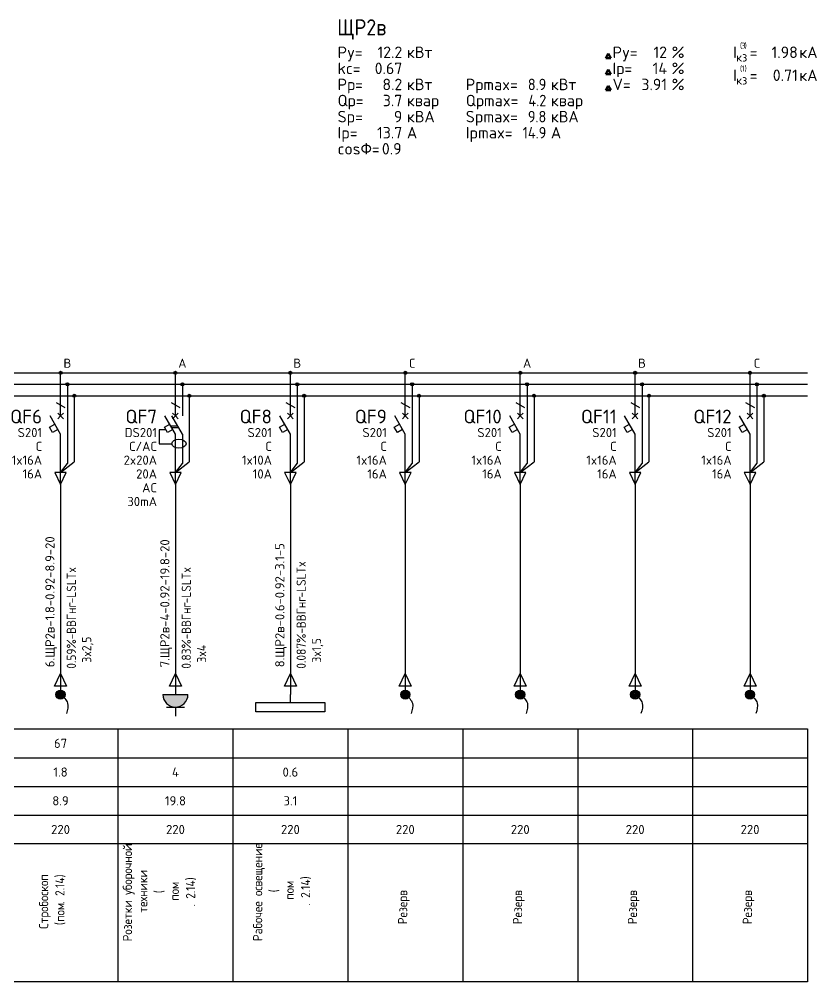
# Model space of a CAD drawing. Header units: millimetres. Extents: x -100 to 776, y -1250 to 875.
# Drawn here: x 178.5 to 352, y -1000 to -790.6 of the extents above; entities that cross this region are included whole.
import ezdxf
from ezdxf.enums import TextEntityAlignment as Align

# ---------------------------------------------------------------- set-up
doc = ezdxf.new("R2010")
doc.units = ezdxf.units.MM
for name, color, linetype in [('Автомат защитный', 7, 'Continuous'), ('Принципиальная схема КТП -для ОДНОЛИНЕЙКИ', 7, 'Continuous'), ('ПРОВОДНИКИ', 7, 'Continuous')]:
    doc.layers.add(name, color=color, linetype=linetype)
doc.layers.add('ЭС АВ', color=7, linetype='Continuous', lineweight=18)
doc.layers.add('ЭС рамка', color=7, linetype='Continuous', lineweight=18)
doc.styles.add('GOST A', font='isocpeur.ttf', dxfattribs={"width": 0.9})

# ---------------------------------------------------------------- blocks, each defined once
blk = doc.blocks.new('DBData')
at = {"lineweight": 50}
for p, q in [((56.09, 21), (56.65, 21.97)), ((56.09, 21), (57.21, 21)), ((57.21, 21), (56.65, 21.97)), ((56.09, 17.5), (56.65, 18.47)), ((56.09, 17.5), (57.21, 17.5)), ((57.21, 17.5), (56.65, 18.47)), ((56.09, 14), (56.65, 14.97)), ((57.21, 14), (56.65, 14.97)), ((56.09, 14), (57.21, 14))]:
    blk.add_line(p, q, dxfattribs=at)
at = {"style": 'GOST A'}
for s, height, p in [('Py=', 2.5, (-2.23, 21)), ('кВт', 2.5, (12.85, 21)), ('Py=', 2.5, (57.59, 21)), ('%%%', 2.5, (70.44, 21)), ('I', 2.5, (83.82, 21)), ('(', 1.25, (85.3, 23.08)), ('3', 1.25, (85.64, 23.08)), (')', 1.25, (86.31, 23.08)), ('кА', 2.5, (98.22, 21)), ('кз', 1.875, (84.49, 20.23)), ('=', 2.5, (87.41, 21)), ('kc=', 2.5, (-2.23, 17.5)), ('Iр=', 2.5, (57.59, 17.5)), ('%%%', 2.5, (70.44, 17.5)), ('(', 1.25, (85.3, 18.08)), ('1', 1.25, (85.64, 18.09)), (')', 1.25, (86.31, 18.08)), ('I', 2.5, (83.82, 16)), ('кз', 1.875, (84.49, 15.23)), ('=', 2.5, (87.41, 16)), ('кА', 2.5, (98.22, 16)), ('Pр=', 2.5, (-2.23, 14)), ('кВт', 2.5, (12.85, 14)), ('Pрmax=', 2.5, (25.66, 14)), ('кВт', 2.5, (44.17, 14)), ('V=', 2.5, (57.59, 14)), ('%%%', 2.5, (70.44, 14)), ('Qр=', 2.5, (-2.23, 10.5)), ('Qрmax=', 2.5, (25.66, 10.5)), ('квар', 2.5, (12.85, 10.5)), ('квар', 2.5, (44.17, 10.5)), ('Sp=', 2.5, (-2.23, 7)), ('кВА', 2.5, (12.85, 7)), ('Spmax=', 2.5, (25.66, 7)), ('кВА', 2.5, (44.17, 7)), ('Ip=', 2.5, (-2.23, 3.5)), ('А', 2.5, (12.85, 3.5)), ('Ipmax=', 2.5, (25.66, 3.5)), ('А', 2.5, (44.17, 3.5)), ('cosФ=', 2.5, (-2.23, 0))]:
    blk.add_text(s, height=height, dxfattribs=at).set_placement(p)
at = {"style": 'GOST A', "width": 0.9}
blk.add_attdef('DBNAME', (-2.32, 25.93), '', height=3.5, dxfattribs=at)
at = {"style": 'GOST A'}
for tag, p in [('INSTALLEDACTIVEPOWER', (11.85, 21)), ('DPY', (69.44, 21)), ('CURRENT3', (97.89, 21)), ('MAXFACTOR', (11.85, 17.5)), ('DIR', (69.44, 17.5)), ('CURRENT1', (97.89, 16)), ('RATEDACTIVEPOWER', (11.85, 14)), ('VOLTAGE', (69.44, 14)), ('RATEDREACTIVEPOWER', (11.85, 10.5)), ('RATEDFULLPOWER', (11.85, 7)), ('RATEDCURRENT', (11.85, 3.5))]:
    blk.add_attdef(tag, text='', height=2.5, dxfattribs=at).set_placement(p, align=Align.RIGHT)
at = {"lineweight": 0, "style": 'GOST A', "width": 0.9}
for tag, p in [('RATEDACTIVEPOWERMAX', (43.18, 14)), ('RATEDREACTIVEPOWERMAX', (43.18, 10.5)), ('RATEDFULLPOWERMAX', (43.18, 7)), ('RATEDCURRENTMAX', (43.18, 3.49))]:
    blk.add_attdef(tag, text='', height=2.5, dxfattribs=at).set_placement(p, align=Align.RIGHT)
at = {"style": 'GOST A'}
blk.add_attdef('POWERFACTOR', (7.4, 0), '', height=2.5, dxfattribs=at)
blk = doc.blocks.new('*U18')
h = blk.add_hatch(color=256)
h.dxf.hatch_style = 1
edge = h.paths.add_edge_path()
edge.add_ellipse((12.5, 132.5), major_axis=(0, 0.333), ratio=1, start_angle=0, end_angle=360)
h = blk.add_hatch(color=256)
h.dxf.hatch_style = 1
edge = h.paths.add_edge_path()
edge.add_ellipse((14, 130), major_axis=(0, 0.333), ratio=1, start_angle=0, end_angle=360)
h = blk.add_hatch(color=256)
h.dxf.hatch_style = 1
edge = h.paths.add_edge_path()
edge.add_ellipse((15.5, 127.5), major_axis=(0, 0.333), ratio=1, start_angle=0, end_angle=360)
at = {"lineweight": 30}
for p, q in [((14, 129.67), (14, 123.11)), ((15.5, 127.17), (15.5, 113.13)), ((14, 123.11), (14, 112.8)), ((0, 55), (25, 55)), ((0, 55), (0, 0)), ((25, 55), (25, 0)), ((0, 48.75), (25, 48.75)), ((0, 42.5), (25, 42.5)), ((0, 36.25), (25, 36.25))]:
    blk.add_line(p, q, dxfattribs=at)
at = {"layer": 'Автомат защитный', "lineweight": 30}
for p, q in [((12.5, 123.11), (12.5, 132.17)), ((11.54, 126.04), (13.46, 124.93)), ((12.5, 119.17), (10.22, 123.11)), ((10.1, 120.66), (11.26, 121.32)), ((10.77, 119.5), (10.1, 120.66)), ((11.92, 120.17), (10.77, 119.5)), ((12.5, 108.54), (12.5, 119.17))]:
    blk.add_line(p, q, dxfattribs=at)
blk.add_ellipse((12.5, 132.5), major_axis=(0, 0.333), ratio=1, start_param=-1.570796, end_param=4.712389, dxfattribs=at)
at = {"layer": 'Принципиальная схема КТП -для ОДНОЛИНЕЙКИ', "lineweight": 30}
for p, q in [((12.5, 108.54), (12.5, 99.73)), ((11.19, 64.32), (12.5, 67.06)), ((12.5, 67.06), (13.81, 64.32)), ((13.81, 64.32), (11.19, 64.32)), ((12.5, 64.32), (12.5, 62.5))]:
    blk.add_line(p, q, dxfattribs=at)
at = {"layer": 'ПРОВОДНИКИ', "lineweight": 30}
for p, q in [((12.5, 110.81), (15.5, 113.13)), ((12.5, 110.81), (14, 112.8)), ((13.75, 110.81), (11.25, 110.81)), ((11.25, 110.81), (12.5, 108.2)), ((12.5, 108.2), (13.75, 110.81)), ((11.19, 64.31), (12.5, 67.06)), ((12.5, 67.06), (13.81, 64.31)), ((13.81, 64.31), (11.19, 64.31))]:
    blk.add_line(p, q, dxfattribs=at)
at = {"layer": 'ПРОВОДНИКИ', "lineweight": 30, "ltscale": 100}
blk.add_line((12.5, 99.73), (12.5, 64.32), dxfattribs=at)
at = {"layer": 'ПРОВОДНИКИ', "color": 7, "linetype": 'Continuous', "lineweight": 30}
for centre in [(14, 130), (15.5, 127.5), (15.5, 127.5)]:
    blk.add_ellipse(centre, major_axis=(0, 0.333), ratio=1, start_param=-1.570796, end_param=4.712389, dxfattribs=at)
at = {"layer": 'ЭС АВ', "color": 7, "lineweight": 30}
for q in [(11.88, 123.74), (13.12, 123.74), (11.88, 122.49), (13.12, 122.49)]:
    blk.add_line((12.5, 123.11), q, dxfattribs=at)
at = {"layer": 'ЭС рамка', "color": 7, "linetype": 'Continuous', "lineweight": 30}
for p, q in [((0, 132.5), (12.17, 132.5)), ((12.83, 132.5), (25, 132.5))]:
    blk.add_line(p, q, dxfattribs=at)
at = {"layer": 'ЭС рамка', "color": 5, "linetype": 'Continuous', "lineweight": 30}
for p, q in [((0, 130), (13.67, 130)), ((14.33, 130), (25, 130))]:
    blk.add_line(p, q, dxfattribs=at)
at = {"layer": 'ЭС рамка', "color": 94, "linetype": 'Continuous', "lineweight": 30}
for p, q in [((0, 127.5), (15.17, 127.5)), ((15.83, 127.5), (25, 127.5))]:
    blk.add_line(p, q, dxfattribs=at)
at = {"layer": 'ЭС рамка', "lineweight": 30}
for p, q in [((25, 30), (0, 30)), ((25, 0), (0, 0))]:
    blk.add_line(p, q, dxfattribs=at)
at = {"style": 'GOST A'}
for tag, p in [('LABEL', (12.5, 51.88)), ('INSTALLEDPOWER', (12.5, 45.63)), ('CURRENT', (12.5, 39.37)), ('VOLTAGE', (12.5, 33.13))]:
    blk.add_attdef(tag, text='', height=2, dxfattribs=at).set_placement(p, align=Align.MIDDLE_CENTER)
blk.add_attdef('TEXT', text='', height=2, rotation=90, dxfattribs=at).set_placement((12.5, 15), align=Align.MIDDLE_CENTER)
at = {"layer": 'Автомат защитный', "style": 'GOST A'}
blk.add_attdef('PHASE', text='', height=2, dxfattribs=at).set_placement((14, 134.59), align=Align.MIDDLE_CENTER)
for tag, height, p in [('NUMBER', 3, (8.49, 122.99)), ('SWITCHTYPE', 2, (8.49, 119.5)), ('SWITCHRELEASE', 2, (8.49, 116.5)), ('SWITCHNOMINALCURRENT', 2, (8.49, 113.5)), ('SWITCHRELEASECURRENT', 2, (8.49, 110.5)), ('RCDTYPE', 2, (8.49, 107.5)), ('RCDSETPOINT', 2, (8.49, 104.5))]:
    blk.add_attdef(tag, text='', height=height, dxfattribs=at).set_placement(p, align=Align.MIDDLE_RIGHT)
blk.add_attdef('LINE_A', text='', height=2, rotation=90, dxfattribs=at).set_placement((10.19, 68.43), align=Align.MIDDLE_LEFT)
blk.add_attdef('LINE_B', text='', height=2, rotation=90, dxfattribs=at).set_placement((13.85, 68.43), align=Align.TOP_LEFT)
blk = doc.blocks.new('*U22')
at = {"linetype": 'ByBlock', "lineweight": 30}
h = blk.add_hatch(color=256, dxfattribs=at)
h.paths.add_polyline_path([(-0.4, 0.9, -0.414214), (0.92, 0.37), (0, -0.02)])
h.paths.add_polyline_path([(0.92, 0.37, -0.101228), (1, -0.02, -0.30039), (0.39, -0.94), (0, -0.02)])
h.paths.add_polyline_path([(-0.4, 0.9), (0.39, -0.94, -0.538), (-1, -0.02, -0.30039)])
blk.add_circle((0, -0.02), 1, dxfattribs=at)
blk.add_spline([(0, 0), (1.55, -1.88), (1.27, -4.16)], degree=3, dxfattribs=at)
blk = doc.blocks.new('*U23')
h = blk.add_hatch(color=256)
h.dxf.hatch_style = 1
edge = h.paths.add_edge_path()
edge.add_ellipse((12.5, 132.5), major_axis=(0, 0.333), ratio=1, start_angle=0, end_angle=360)
h = blk.add_hatch(color=256)
h.dxf.hatch_style = 1
edge = h.paths.add_edge_path()
edge.add_ellipse((14, 130), major_axis=(0, 0.333), ratio=1, start_angle=0, end_angle=360)
h = blk.add_hatch(color=256)
h.dxf.hatch_style = 1
edge = h.paths.add_edge_path()
edge.add_ellipse((15.5, 127.5), major_axis=(0, 0.333), ratio=1, start_angle=0, end_angle=360)
at = {"lineweight": 30}
for p, q in [((14, 129.67), (14, 123.11)), ((15.5, 127.17), (15.5, 113.13)), ((11.44, 121), (12.94, 121)), ((11.68, 120.58), (13.18, 120.58)), ((14, 119.17), (14, 112.8)), ((0, 55), (25, 55)), ((0, 55), (0, 0)), ((25, 55), (25, 0)), ((0, 48.75), (25, 48.75)), ((0, 42.5), (25, 42.5)), ((0, 36.25), (25, 36.25))]:
    blk.add_line(p, q, dxfattribs=at)
at = {"layer": 'Автомат защитный', "lineweight": 30}
for p, q in [((12.5, 123.11), (12.5, 132.17)), ((11.54, 126.04), (13.46, 124.93)), ((12.5, 119.17), (10.22, 123.11)), ((14, 119.17), (11.72, 123.11)), ((10.43, 120.08), (8.99, 120.08)), ((8.99, 120.08), (8.99, 117.08)), ((10.1, 120.66), (11.26, 121.32)), ((10.77, 119.5), (10.1, 120.66)), ((11.92, 120.17), (10.77, 119.5)), ((12.5, 108.54), (12.5, 119.17)), ((8.99, 117.08), (11.7, 117.08))]:
    blk.add_line(p, q, dxfattribs=at)
blk.add_ellipse((12.5, 132.5), major_axis=(0, 0.333), ratio=1, start_param=-1.570796, end_param=4.712389, dxfattribs=at)
at = {"layer": 'Автомат защитный', "lineweight": 30, "extrusion": (0, 0, -1)}
blk.add_ellipse((13.25, 117.08), major_axis=(1.55, 0), ratio=0.633538, start_param=-1.570796, end_param=4.712389, dxfattribs=at)
at = {"layer": 'Принципиальная схема КТП -для ОДНОЛИНЕЙКИ', "lineweight": 30}
for p, q in [((12.5, 108.54), (12.5, 99.73)), ((11.19, 64.32), (12.5, 67.06)), ((12.5, 67.06), (13.81, 64.32)), ((13.81, 64.32), (11.19, 64.32)), ((12.5, 64.32), (12.5, 62.5))]:
    blk.add_line(p, q, dxfattribs=at)
at = {"layer": 'ПРОВОДНИКИ', "lineweight": 30}
for p, q in [((12.5, 110.81), (15.5, 113.13)), ((12.5, 110.81), (14, 112.8)), ((13.75, 110.81), (11.25, 110.81)), ((11.25, 110.81), (12.5, 108.2)), ((12.5, 108.2), (13.75, 110.81)), ((11.19, 64.31), (12.5, 67.06)), ((12.5, 67.06), (13.81, 64.31)), ((13.81, 64.31), (11.19, 64.31))]:
    blk.add_line(p, q, dxfattribs=at)
at = {"layer": 'ПРОВОДНИКИ', "lineweight": 30, "ltscale": 100}
blk.add_line((12.5, 99.73), (12.5, 64.32), dxfattribs=at)
at = {"layer": 'ПРОВОДНИКИ', "color": 7, "linetype": 'Continuous', "lineweight": 30}
for centre in [(14, 130), (15.5, 127.5), (15.5, 127.5)]:
    blk.add_ellipse(centre, major_axis=(0, 0.333), ratio=1, start_param=-1.570796, end_param=4.712389, dxfattribs=at)
at = {"layer": 'ЭС АВ', "color": 7, "lineweight": 30}
for q in [(11.88, 123.74), (13.12, 123.74), (11.88, 122.49), (13.12, 122.49)]:
    blk.add_line((12.5, 123.11), q, dxfattribs=at)
at = {"layer": 'ЭС рамка', "color": 7, "linetype": 'Continuous', "lineweight": 30}
for p, q in [((0, 132.5), (12.17, 132.5)), ((12.83, 132.5), (25, 132.5))]:
    blk.add_line(p, q, dxfattribs=at)
at = {"layer": 'ЭС рамка', "color": 5, "linetype": 'Continuous', "lineweight": 30}
for p, q in [((0, 130), (13.67, 130)), ((14.33, 130), (25, 130))]:
    blk.add_line(p, q, dxfattribs=at)
at = {"layer": 'ЭС рамка', "color": 94, "linetype": 'Continuous', "lineweight": 30}
for p, q in [((0, 127.5), (15.17, 127.5)), ((15.83, 127.5), (25, 127.5))]:
    blk.add_line(p, q, dxfattribs=at)
at = {"layer": 'ЭС рамка', "lineweight": 30}
for p, q in [((25, 30), (0, 30)), ((25, 0), (0, 0))]:
    blk.add_line(p, q, dxfattribs=at)
at = {"style": 'GOST A'}
for tag, p in [('LABEL', (12.5, 51.88)), ('INSTALLEDPOWER', (12.5, 45.63)), ('CURRENT', (12.5, 39.37)), ('VOLTAGE', (12.5, 33.13))]:
    blk.add_attdef(tag, text='', height=2, dxfattribs=at).set_placement(p, align=Align.MIDDLE_CENTER)
blk.add_attdef('TEXT', text='', height=2, rotation=90, dxfattribs=at).set_placement((12.5, 15), align=Align.MIDDLE_CENTER)
at = {"layer": 'Автомат защитный', "style": 'GOST A'}
blk.add_attdef('PHASE', text='', height=2, dxfattribs=at).set_placement((14, 134.59), align=Align.MIDDLE_CENTER)
for tag, height, p in [('NUMBER', 3, (8.49, 122.99)), ('SWITCHTYPE', 2, (8.49, 119.5)), ('SWITCHRELEASE', 2, (8.49, 116.5)), ('SWITCHNOMINALCURRENT', 2, (8.49, 113.5)), ('SWITCHRELEASECURRENT', 2, (8.49, 110.5)), ('RCDTYPE', 2, (8.49, 107.5)), ('RCDSETPOINT', 2, (8.49, 104.5))]:
    blk.add_attdef(tag, text='', height=height, dxfattribs=at).set_placement(p, align=Align.MIDDLE_RIGHT)
blk.add_attdef('LINE_A', text='', height=2, rotation=90, dxfattribs=at).set_placement((10.19, 68.43), align=Align.MIDDLE_LEFT)
blk.add_attdef('LINE_B', text='', height=2, rotation=90, dxfattribs=at).set_placement((13.85, 68.43), align=Align.TOP_LEFT)
blk = doc.blocks.new('*U24')
at = {"linetype": 'ByBlock', "lineweight": 30, "ltscale": 0.01}
h = blk.add_hatch(color=256, dxfattribs=at)
h.dxf.hatch_style = 1
h.paths.add_polyline_path([(2.72, -0.02), (-2.73, -0.02, 1)])
at = {"linetype": 'ByBlock', "lineweight": 30}
blk.add_line((-2.73, -0.02), (2.72, -0.02), dxfattribs=at)
at = {"linetype": 'ByBlock', "lineweight": 30, "ltscale": 200}
for p, q in [((-1.98, -2.75), (0, -2.75)), ((0, -2.75), (0, -4.73)), ((0, -2.75), (1.98, -2.75))]:
    blk.add_line(p, q, dxfattribs=at)
blk.add_arc((0, -0.02), 2.72, 180, 0, dxfattribs=at)
blk = doc.blocks.new('*U21')
at = {"linetype": 'ByBlock', "lineweight": 30}
blk.add_line((0, -1.75), (0, 0), dxfattribs=at)
at = {"lineweight": 30}
blk.add_lwpolyline([(-7.5, -1.75), (7.5, -1.75), (7.5, -3.75), (-7.5, -3.75)], close=True, dxfattribs=at)

msp = doc.modelspace()

# ---------------------------------------------------------------- block references
at = {"lineweight": 0}
msp.add_blockref('DBData', (250, -820), dxfattribs=at).add_auto_attribs({'INSTALLEDACTIVEPOWER': '12.2', 'MAXFACTOR': '0.67', 'RATEDACTIVEPOWER': '8.2', 'RATEDREACTIVEPOWER': '3.7', 'RATEDFULLPOWER': '9', 'RATEDCURRENT': '13.7', 'POWERFACTOR': '0.9', 'CURRENT1': '0.71', 'CURRENT3': '1.98', 'DIR': '14', 'VOLTAGE': '3.91', 'DPY': '12', 'DBNAME': 'ЩР2в', 'RATEDREACTIVEPOWERMAX': '4.2', 'RATEDACTIVEPOWERMAX': '8.9', 'RATEDFULLPOWERMAX': '9.8', 'RATEDCURRENTMAX': '14.9'})
ref = msp.add_blockref('*U18', (175, -1000), dxfattribs=at)
ref.add_attrib('LABEL', '67', dxfattribs={"height": 2, "style": 'GOST A'}).set_placement((187.5, -948.125), align=Align.MIDDLE_CENTER)
ref.add_attrib('INSTALLEDPOWER', '1.8', dxfattribs={"height": 2, "style": 'GOST A'}).set_placement((187.5, -954.375), align=Align.MIDDLE_CENTER)
ref.add_attrib('CURRENT', '8.9', dxfattribs={"height": 2, "style": 'GOST A'}).set_placement((187.5, -960.625), align=Align.MIDDLE_CENTER)
ref.add_attrib('VOLTAGE', '220', dxfattribs={"height": 2, "style": 'GOST A'}).set_placement((187.5, -966.875), align=Align.MIDDLE_CENTER)
ref.add_attrib('LINE_A', '6.ЩР2в-1.8-0.92-8.9-20', dxfattribs={"layer": 'Автомат защитный', "height": 2, "rotation": 90, "style": 'GOST A'}).set_placement((185.194, -931.572), align=Align.MIDDLE_LEFT)
ref.add_attrib('LINE_B_001', '0.59%%%-', (190.852, -931.881), dxfattribs={"layer": 'Автомат защитный', "height": 2, "rotation": 90, "style": 'GOST A', "width": 0.9})
ref.add_attrib('PHASE', 'B', dxfattribs={"layer": 'Автомат защитный', "height": 2, "style": 'GOST A'}).set_placement((189, -865.409), align=Align.MIDDLE_CENTER)
ref.add_attrib('NUMBER', 'QF6', dxfattribs={"layer": 'Автомат защитный', "height": 3, "style": 'GOST A'}).set_placement((183.489, -877.013), align=Align.MIDDLE_RIGHT)
ref.add_attrib('SWITCHTYPE', 'S201', dxfattribs={"layer": 'Автомат защитный', "height": 2, "style": 'GOST A'}).set_placement((183.489, -880.5), align=Align.MIDDLE_RIGHT)
ref.add_attrib('SWITCHRELEASE', 'С', dxfattribs={"layer": 'Автомат защитный', "height": 2, "style": 'GOST A'}).set_placement((183.489, -883.5), align=Align.MIDDLE_RIGHT)
ref.add_attrib('SWITCHNOMINALCURRENT', '1x16А', dxfattribs={"layer": 'Автомат защитный', "height": 2, "style": 'GOST A'}).set_placement((183.489, -886.5), align=Align.MIDDLE_RIGHT)
ref.add_attrib('SWITCHRELEASECURRENT', '16А', dxfattribs={"layer": 'Автомат защитный', "height": 2, "style": 'GOST A'}).set_placement((183.489, -889.5), align=Align.MIDDLE_RIGHT)
ref.add_attrib('TEXT_001', 'Стробоскоп', (184.825, -988.497), dxfattribs={"height": 2, "rotation": 90, "style": 'GOST A', "width": 0.9})
ref.add_attrib('LINE_B_002', 'ВВГнг', (190.852, -924.321), dxfattribs={"layer": 'Автомат защитный', "height": 2, "rotation": 90, "style": 'GOST A', "width": 0.9})
ref.add_attrib('LINE_B_003', '-LSLTx', (190.852, -917.661), dxfattribs={"layer": 'Автомат защитный', "height": 2, "rotation": 90, "style": 'GOST A', "width": 0.9})
ref.add_attrib('LINE_B_004', ' 3x2,5', (194.185, -931.701), dxfattribs={"layer": 'Автомат защитный', "height": 2, "rotation": 90, "style": 'GOST A', "width": 0.9})
ref.add_attrib('TEXT_002', '(', (188.358, -987.687), dxfattribs={"height": 2, "rotation": 90, "style": 'GOST A', "width": 0.9})
ref.add_attrib('TEXT_003', 'пом', (188.358, -986.967), dxfattribs={"height": 2, "rotation": 90, "style": 'GOST A', "width": 0.9})
ref.add_attrib('TEXT_004', '. 2.14)', (188.358, -983.007), dxfattribs={"height": 2, "rotation": 90, "style": 'GOST A', "width": 0.9})
ref = msp.add_blockref('*U23', (200, -1000), dxfattribs=at)
ref.add_attrib('INSTALLEDPOWER', '4', dxfattribs={"height": 2, "style": 'GOST A'}).set_placement((212.5, -954.375), align=Align.MIDDLE_CENTER)
ref.add_attrib('CURRENT', '19.8', dxfattribs={"height": 2, "style": 'GOST A'}).set_placement((212.5, -960.625), align=Align.MIDDLE_CENTER)
ref.add_attrib('VOLTAGE', '220', dxfattribs={"height": 2, "style": 'GOST A'}).set_placement((212.5, -966.875), align=Align.MIDDLE_CENTER)
ref.add_attrib('LINE_A', '7.ЩР2в-4-0.92-19.8-20', dxfattribs={"layer": 'Автомат защитный', "height": 2, "rotation": 90, "style": 'GOST A'}).set_placement((210.194, -931.572), align=Align.MIDDLE_LEFT)
ref.add_attrib('LINE_B_001', '0.83%%%-', (215.852, -931.881), dxfattribs={"layer": 'Автомат защитный', "height": 2, "rotation": 90, "style": 'GOST A', "width": 0.9})
ref.add_attrib('PHASE', 'A', dxfattribs={"layer": 'Автомат защитный', "height": 2, "style": 'GOST A'}).set_placement((214, -865.409), align=Align.MIDDLE_CENTER)
ref.add_attrib('NUMBER', 'QF7', dxfattribs={"layer": 'Автомат защитный', "height": 3, "style": 'GOST A'}).set_placement((208.489, -877.013), align=Align.MIDDLE_RIGHT)
ref.add_attrib('SWITCHTYPE', 'DS201', dxfattribs={"layer": 'Автомат защитный', "height": 2, "style": 'GOST A'}).set_placement((208.489, -880.5), align=Align.MIDDLE_RIGHT)
ref.add_attrib('SWITCHRELEASE', 'С/AC', dxfattribs={"layer": 'Автомат защитный', "height": 2, "style": 'GOST A'}).set_placement((208.489, -883.5), align=Align.MIDDLE_RIGHT)
ref.add_attrib('SWITCHNOMINALCURRENT', '2x20А', dxfattribs={"layer": 'Автомат защитный', "height": 2, "style": 'GOST A'}).set_placement((208.489, -886.5), align=Align.MIDDLE_RIGHT)
ref.add_attrib('SWITCHRELEASECURRENT', '20А', dxfattribs={"layer": 'Автомат защитный', "height": 2, "style": 'GOST A'}).set_placement((208.489, -889.5), align=Align.MIDDLE_RIGHT)
ref.add_attrib('RCDSETPOINT', '30mA', dxfattribs={"layer": 'Автомат защитный', "height": 2, "style": 'GOST A'}).set_placement((208.489, -895.5), align=Align.MIDDLE_RIGHT)
ref.add_attrib('RCDTYPE', 'AC', dxfattribs={"layer": 'Автомат защитный', "height": 2, "style": 'GOST A'}).set_placement((208.489, -892.5), align=Align.MIDDLE_RIGHT)
ref.add_attrib('TEXT_001', 'Розетки уборочной', (203.058, -991.227), dxfattribs={"height": 2, "rotation": 90, "style": 'GOST A', "width": 0.9})
ref.add_attrib('LINE_B_002', 'ВВГнг', (215.852, -924.321), dxfattribs={"layer": 'Автомат защитный', "height": 2, "rotation": 90, "style": 'GOST A', "width": 0.9})
ref.add_attrib('LINE_B_003', '-LSLTx', (215.852, -917.661), dxfattribs={"layer": 'Автомат защитный', "height": 2, "rotation": 90, "style": 'GOST A', "width": 0.9})
ref.add_attrib('LINE_B_004', ' 3x4', (219.185, -931.701), dxfattribs={"layer": 'Автомат защитный', "height": 2, "rotation": 90, "style": 'GOST A', "width": 0.9})
ref.add_attrib('TEXT_002', 'техники', (206.391, -984.972), dxfattribs={"height": 2, "rotation": 90, "style": 'GOST A', "width": 0.9})
ref.add_attrib('TEXT_003', '(', (209.925, -980.742), dxfattribs={"height": 2, "rotation": 90, "style": 'GOST A', "width": 0.9})
ref.add_attrib('TEXT_004', 'пом', (213.258, -982.362), dxfattribs={"height": 2, "rotation": 90, "style": 'GOST A', "width": 0.9})
ref.add_attrib('TEXT_005', '. 2.14)', (216.791, -983.622), dxfattribs={"height": 2, "rotation": 90, "style": 'GOST A', "width": 0.9})
ref = msp.add_blockref('*U18', (225, -1000), dxfattribs=at)
ref.add_attrib('INSTALLEDPOWER', '0.6', dxfattribs={"height": 2, "style": 'GOST A'}).set_placement((237.5, -954.375), align=Align.MIDDLE_CENTER)
ref.add_attrib('CURRENT', '3.1', dxfattribs={"height": 2, "style": 'GOST A'}).set_placement((237.5, -960.625), align=Align.MIDDLE_CENTER)
ref.add_attrib('VOLTAGE', '220', dxfattribs={"height": 2, "style": 'GOST A'}).set_placement((237.5, -966.875), align=Align.MIDDLE_CENTER)
ref.add_attrib('LINE_A', '8.ЩР2в-0.6-0.92-3.1-5', dxfattribs={"layer": 'Автомат защитный', "height": 2, "rotation": 90, "style": 'GOST A'}).set_placement((235.194, -931.572), align=Align.MIDDLE_LEFT)
ref.add_attrib('LINE_B_001', '0.087%%%-', (240.852, -931.881), dxfattribs={"layer": 'Автомат защитный', "height": 2, "rotation": 90, "style": 'GOST A', "width": 0.9})
ref.add_attrib('PHASE', 'B', dxfattribs={"layer": 'Автомат защитный', "height": 2, "style": 'GOST A'}).set_placement((239, -865.409), align=Align.MIDDLE_CENTER)
ref.add_attrib('NUMBER', 'QF8', dxfattribs={"layer": 'Автомат защитный', "height": 3, "style": 'GOST A'}).set_placement((233.489, -877.013), align=Align.MIDDLE_RIGHT)
ref.add_attrib('SWITCHTYPE', 'S201', dxfattribs={"layer": 'Автомат защитный', "height": 2, "style": 'GOST A'}).set_placement((233.489, -880.5), align=Align.MIDDLE_RIGHT)
ref.add_attrib('SWITCHRELEASE', 'C', dxfattribs={"layer": 'Автомат защитный', "height": 2, "style": 'GOST A'}).set_placement((233.489, -883.5), align=Align.MIDDLE_RIGHT)
ref.add_attrib('SWITCHNOMINALCURRENT', '1x10А', dxfattribs={"layer": 'Автомат защитный', "height": 2, "style": 'GOST A'}).set_placement((233.489, -886.5), align=Align.MIDDLE_RIGHT)
ref.add_attrib('SWITCHRELEASECURRENT', '10А', dxfattribs={"layer": 'Автомат защитный', "height": 2, "style": 'GOST A'}).set_placement((233.489, -889.5), align=Align.MIDDLE_RIGHT)
ref.add_attrib('TEXT_001', 'Рабочее освещение', (231.391, -991.159), dxfattribs={"height": 2, "rotation": 90, "style": 'GOST A', "width": 0.9})
ref.add_attrib('LINE_B_002', 'ВВГнг', (240.852, -923.061), dxfattribs={"layer": 'Автомат защитный', "height": 2, "rotation": 90, "style": 'GOST A', "width": 0.9})
ref.add_attrib('LINE_B_003', '-LSLTx', (240.852, -916.401), dxfattribs={"layer": 'Автомат защитный', "height": 2, "rotation": 90, "style": 'GOST A', "width": 0.9})
ref.add_attrib('LINE_B_004', ' 3x1,5', (244.185, -931.701), dxfattribs={"layer": 'Автомат защитный', "height": 2, "rotation": 90, "style": 'GOST A', "width": 0.9})
ref.add_attrib('TEXT_002', '(', (234.925, -980.539), dxfattribs={"height": 2, "rotation": 90, "style": 'GOST A', "width": 0.9})
ref.add_attrib('TEXT_003', 'пом', (238.258, -982.159), dxfattribs={"height": 2, "rotation": 90, "style": 'GOST A', "width": 0.9})
ref.add_attrib('TEXT_004', '. 2.14)', (241.791, -983.419), dxfattribs={"height": 2, "rotation": 90, "style": 'GOST A', "width": 0.9})
ref = msp.add_blockref('*U18', (250, -1000), dxfattribs=at)
ref.add_attrib('VOLTAGE', '220', dxfattribs={"height": 2, "style": 'GOST A'}).set_placement((262.5, -966.875), align=Align.MIDDLE_CENTER)
ref.add_attrib('PHASE', 'C', dxfattribs={"layer": 'Автомат защитный', "height": 2, "style": 'GOST A'}).set_placement((264, -865.409), align=Align.MIDDLE_CENTER)
ref.add_attrib('NUMBER', 'QF9', dxfattribs={"layer": 'Автомат защитный', "height": 3, "style": 'GOST A'}).set_placement((258.489, -877.013), align=Align.MIDDLE_RIGHT)
ref.add_attrib('SWITCHTYPE', 'S201', dxfattribs={"layer": 'Автомат защитный', "height": 2, "style": 'GOST A'}).set_placement((258.489, -880.5), align=Align.MIDDLE_RIGHT)
ref.add_attrib('SWITCHRELEASE', 'C', dxfattribs={"layer": 'Автомат защитный', "height": 2, "style": 'GOST A'}).set_placement((258.489, -883.5), align=Align.MIDDLE_RIGHT)
ref.add_attrib('SWITCHNOMINALCURRENT', '1x16А', dxfattribs={"layer": 'Автомат защитный', "height": 2, "style": 'GOST A'}).set_placement((258.489, -886.5), align=Align.MIDDLE_RIGHT)
ref.add_attrib('SWITCHRELEASECURRENT', '16А', dxfattribs={"layer": 'Автомат защитный', "height": 2, "style": 'GOST A'}).set_placement((258.489, -889.5), align=Align.MIDDLE_RIGHT)
ref.add_attrib('TEXT_001', 'Резерв', (262.915, -987.486), dxfattribs={"height": 2, "rotation": 90, "style": 'GOST A', "width": 0.9})
ref = msp.add_blockref('*U18', (275, -1000), dxfattribs=at)
ref.add_attrib('VOLTAGE', '220', dxfattribs={"height": 2, "style": 'GOST A'}).set_placement((287.5, -966.875), align=Align.MIDDLE_CENTER)
ref.add_attrib('PHASE', 'A', dxfattribs={"layer": 'Автомат защитный', "height": 2, "style": 'GOST A'}).set_placement((289, -865.409), align=Align.MIDDLE_CENTER)
ref.add_attrib('NUMBER', 'QF10', dxfattribs={"layer": 'Автомат защитный', "height": 3, "style": 'GOST A'}).set_placement((283.489, -877.013), align=Align.MIDDLE_RIGHT)
ref.add_attrib('SWITCHTYPE', 'S201', dxfattribs={"layer": 'Автомат защитный', "height": 2, "style": 'GOST A'}).set_placement((283.489, -880.5), align=Align.MIDDLE_RIGHT)
ref.add_attrib('SWITCHRELEASE', 'C', dxfattribs={"layer": 'Автомат защитный', "height": 2, "style": 'GOST A'}).set_placement((283.489, -883.5), align=Align.MIDDLE_RIGHT)
ref.add_attrib('SWITCHNOMINALCURRENT', '1x16А', dxfattribs={"layer": 'Автомат защитный', "height": 2, "style": 'GOST A'}).set_placement((283.489, -886.5), align=Align.MIDDLE_RIGHT)
ref.add_attrib('SWITCHRELEASECURRENT', '16А', dxfattribs={"layer": 'Автомат защитный', "height": 2, "style": 'GOST A'}).set_placement((283.489, -889.5), align=Align.MIDDLE_RIGHT)
ref.add_attrib('TEXT_001', 'Резерв', (287.915, -987.486), dxfattribs={"height": 2, "rotation": 90, "style": 'GOST A', "width": 0.9})
ref = msp.add_blockref('*U18', (300, -1000), dxfattribs=at)
ref.add_attrib('VOLTAGE', '220', dxfattribs={"height": 2, "style": 'GOST A'}).set_placement((312.5, -966.875), align=Align.MIDDLE_CENTER)
ref.add_attrib('PHASE', 'B', dxfattribs={"layer": 'Автомат защитный', "height": 2, "style": 'GOST A'}).set_placement((314, -865.409), align=Align.MIDDLE_CENTER)
ref.add_attrib('NUMBER', 'QF11', dxfattribs={"layer": 'Автомат защитный', "height": 3, "style": 'GOST A'}).set_placement((308.489, -877.013), align=Align.MIDDLE_RIGHT)
ref.add_attrib('SWITCHTYPE', 'S201', dxfattribs={"layer": 'Автомат защитный', "height": 2, "style": 'GOST A'}).set_placement((308.489, -880.5), align=Align.MIDDLE_RIGHT)
ref.add_attrib('SWITCHRELEASE', 'C', dxfattribs={"layer": 'Автомат защитный', "height": 2, "style": 'GOST A'}).set_placement((308.489, -883.5), align=Align.MIDDLE_RIGHT)
ref.add_attrib('SWITCHNOMINALCURRENT', '1x16А', dxfattribs={"layer": 'Автомат защитный', "height": 2, "style": 'GOST A'}).set_placement((308.489, -886.5), align=Align.MIDDLE_RIGHT)
ref.add_attrib('SWITCHRELEASECURRENT', '16А', dxfattribs={"layer": 'Автомат защитный', "height": 2, "style": 'GOST A'}).set_placement((308.489, -889.5), align=Align.MIDDLE_RIGHT)
ref.add_attrib('TEXT_001', 'Резерв', (312.915, -987.486), dxfattribs={"height": 2, "rotation": 90, "style": 'GOST A', "width": 0.9})
ref = msp.add_blockref('*U18', (325, -1000), dxfattribs=at)
ref.add_attrib('VOLTAGE', '220', dxfattribs={"height": 2, "style": 'GOST A'}).set_placement((337.5, -966.875), align=Align.MIDDLE_CENTER)
ref.add_attrib('PHASE', 'C', dxfattribs={"layer": 'Автомат защитный', "height": 2, "style": 'GOST A'}).set_placement((339, -865.409), align=Align.MIDDLE_CENTER)
ref.add_attrib('NUMBER', 'QF12', dxfattribs={"layer": 'Автомат защитный', "height": 3, "style": 'GOST A'}).set_placement((333.489, -877.013), align=Align.MIDDLE_RIGHT)
ref.add_attrib('SWITCHTYPE', 'S201', dxfattribs={"layer": 'Автомат защитный', "height": 2, "style": 'GOST A'}).set_placement((333.489, -880.5), align=Align.MIDDLE_RIGHT)
ref.add_attrib('SWITCHRELEASE', 'C', dxfattribs={"layer": 'Автомат защитный', "height": 2, "style": 'GOST A'}).set_placement((333.489, -883.5), align=Align.MIDDLE_RIGHT)
ref.add_attrib('SWITCHNOMINALCURRENT', '1x16А', dxfattribs={"layer": 'Автомат защитный', "height": 2, "style": 'GOST A'}).set_placement((333.489, -886.5), align=Align.MIDDLE_RIGHT)
ref.add_attrib('SWITCHRELEASECURRENT', '16А', dxfattribs={"layer": 'Автомат защитный', "height": 2, "style": 'GOST A'}).set_placement((333.489, -889.5), align=Align.MIDDLE_RIGHT)
ref.add_attrib('TEXT_001', 'Резерв', (337.915, -987.486), dxfattribs={"height": 2, "rotation": 90, "style": 'GOST A', "width": 0.9})
for name, p in [('*U22', (187.5, -937.5)), ('*U24', (212.5, -937.5)), ('*U21', (237.5, -937.5)), ('*U22', (262.5, -937.5)), ('*U22', (287.5, -937.5)), ('*U22', (312.5, -937.5)), ('*U22', (337.5, -937.5))]:
    msp.add_blockref(name, p, dxfattribs=at)

doc.saveas('drawing.dxf')
